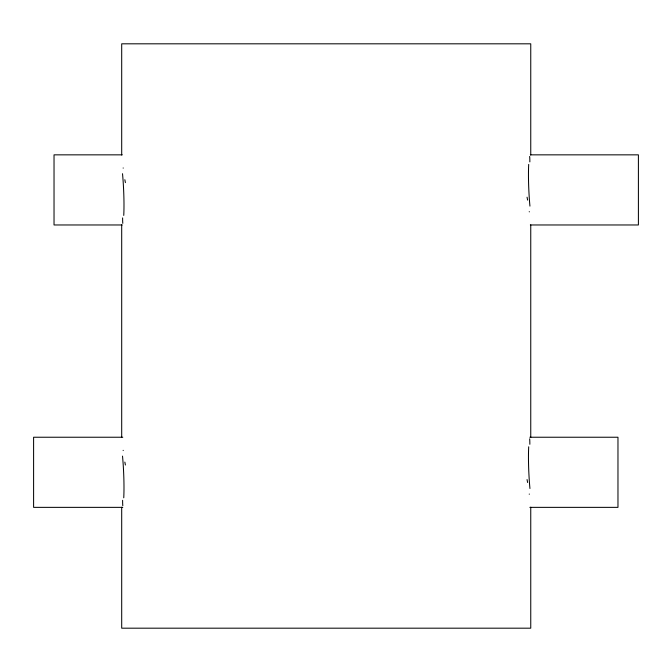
<?xml version="1.0" encoding="UTF-8"?>
<svg xmlns="http://www.w3.org/2000/svg" width="672" height="672" viewBox="0 0 672 672"><rect width="100%" height="100%" fill="white"/><g stroke="black" fill="none" stroke-linecap="round" stroke-linejoin="round"><path stroke-width="1.01" d="M121.699 154.972L121.699 43.814L530.754 43.814L530.754 154.997M530.754 507.209L530.754 628.186L121.699 628.186L121.699 507.251M121.699 437.346L121.699 224.86M530.754 224.86L530.754 437.363M122.228 154.846L54.029 154.846L54.029 224.969L122.228 224.969M530.342 154.846L638.4 154.846L638.4 224.969L530.342 224.969M122.774 437.237L33.6 437.237L33.6 507.36L122.774 507.36M529.838 437.237L617.971 437.237L617.971 507.36L529.838 507.36M529.662 438.85A35.02 2.092 -85.5 0 1 529.847 444.284M529.267 494.004A34.936 1.319 86.2 0 1 529.276 494.273M527.604 482.496A35.02 0.58 79.6 0 1 527.058 479.573M529.939 488.502A34.885 3.251 87.4 0 1 528.704 446.796M529.662 156.467A35.02 2.092 -85.5 0 1 529.847 161.902M529.267 211.613A34.936 1.319 86.2 0 1 529.276 211.882M527.604 200.105A35.02 0.58 79.6 0 1 527.058 197.19M529.939 206.111A34.885 3.251 87.4 0 1 528.704 164.405M124.849 179.71A35.02 0.58 79.6 0 1 125.395 182.624M122.514 173.704A34.885 3.251 87.4 0 1 123.749 215.41M122.8 223.356A35.02 2.092 -85.5 0 1 122.615 217.913M123.186 168.143A34.936 1.319 86.2 0 1 123.178 167.933M124.849 462.092A35.02 0.58 79.6 0 1 125.395 465.016M122.514 456.095A34.885 3.251 87.4 0 1 123.749 497.801M122.8 505.739A35.02 2.092 -85.5 0 1 122.615 500.304M123.186 450.593A34.936 1.319 86.2 0 1 123.178 450.324"/></g></svg>
